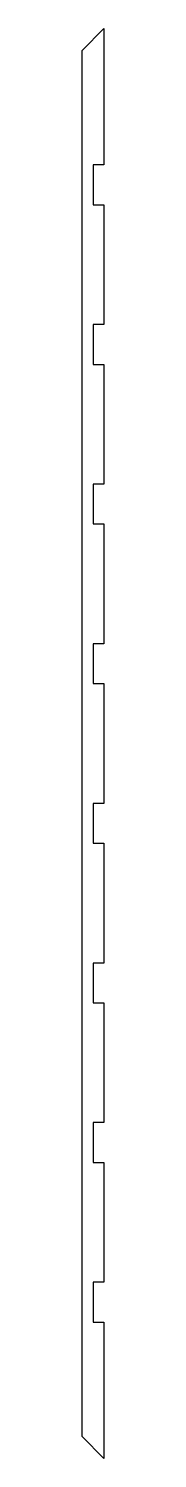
# Model space of a CAD drawing. Extents: x -62 to -55, y 0 to 430.
import ezdxf

# ---------------------------------------------------------------- set-up
doc = ezdxf.new("R2010")
doc.units = 0
doc.layers.add('Shape2DView008', color=7, linetype='CONTINUOUS')

msp = doc.modelspace()

# ---------------------------------------------------------------- linework, layer by layer
at = {"layer": 'Shape2DView008'}
for p, q in [((-55.2, 429.9), (-61.8, 423.3)), ((-55.2, 429.9), (-55.2, 426.6)), ((-55.2, 426.6), (-55.2, 388.95)), ((-61.8, 6.6), (-61.8, 423.3)), ((-58.5, 388.95), (-58.5, 376.95)), ((-55.2, 388.95), (-58.5, 388.95)), ((-58.5, 376.95), (-55.2, 376.95)), ((-55.2, 376.95), (-55.2, 340.95)), ((-58.5, 340.95), (-58.5, 328.95)), ((-55.2, 340.95), (-58.5, 340.95)), ((-58.5, 328.95), (-55.2, 328.95)), ((-55.2, 328.95), (-55.2, 292.95)), ((-58.5, 292.95), (-58.5, 280.95)), ((-55.2, 292.95), (-58.5, 292.95)), ((-58.5, 280.95), (-55.2, 280.95)), ((-55.2, 280.95), (-55.2, 244.95)), ((-58.5, 244.95), (-58.5, 232.95)), ((-55.2, 244.95), (-58.5, 244.95)), ((-58.5, 232.95), (-55.2, 232.95)), ((-55.2, 232.95), (-55.2, 196.95)), ((-58.5, 196.95), (-58.5, 184.95)), ((-55.2, 196.95), (-58.5, 196.95)), ((-58.5, 184.95), (-55.2, 184.95)), ((-55.2, 184.95), (-55.2, 148.95)), ((-58.5, 148.95), (-58.5, 136.95)), ((-55.2, 148.95), (-58.5, 148.95)), ((-58.5, 136.95), (-55.2, 136.95)), ((-55.2, 136.95), (-55.2, 100.95)), ((-58.5, 100.95), (-58.5, 88.95)), ((-55.2, 100.95), (-58.5, 100.95)), ((-58.5, 88.95), (-55.2, 88.95)), ((-55.2, 88.95), (-55.2, 52.95)), ((-58.5, 52.95), (-58.5, 40.95)), ((-55.2, 52.95), (-58.5, 52.95)), ((-58.5, 40.95), (-55.2, 40.95)), ((-55.2, 40.95), (-55.2, 3.3)), ((-61.8, 6.6), (-55.2, 0)), ((-55.2, 3.3), (-55.2, 0))]:
    msp.add_line(p, q, dxfattribs=at)

doc.saveas('drawing.dxf')
